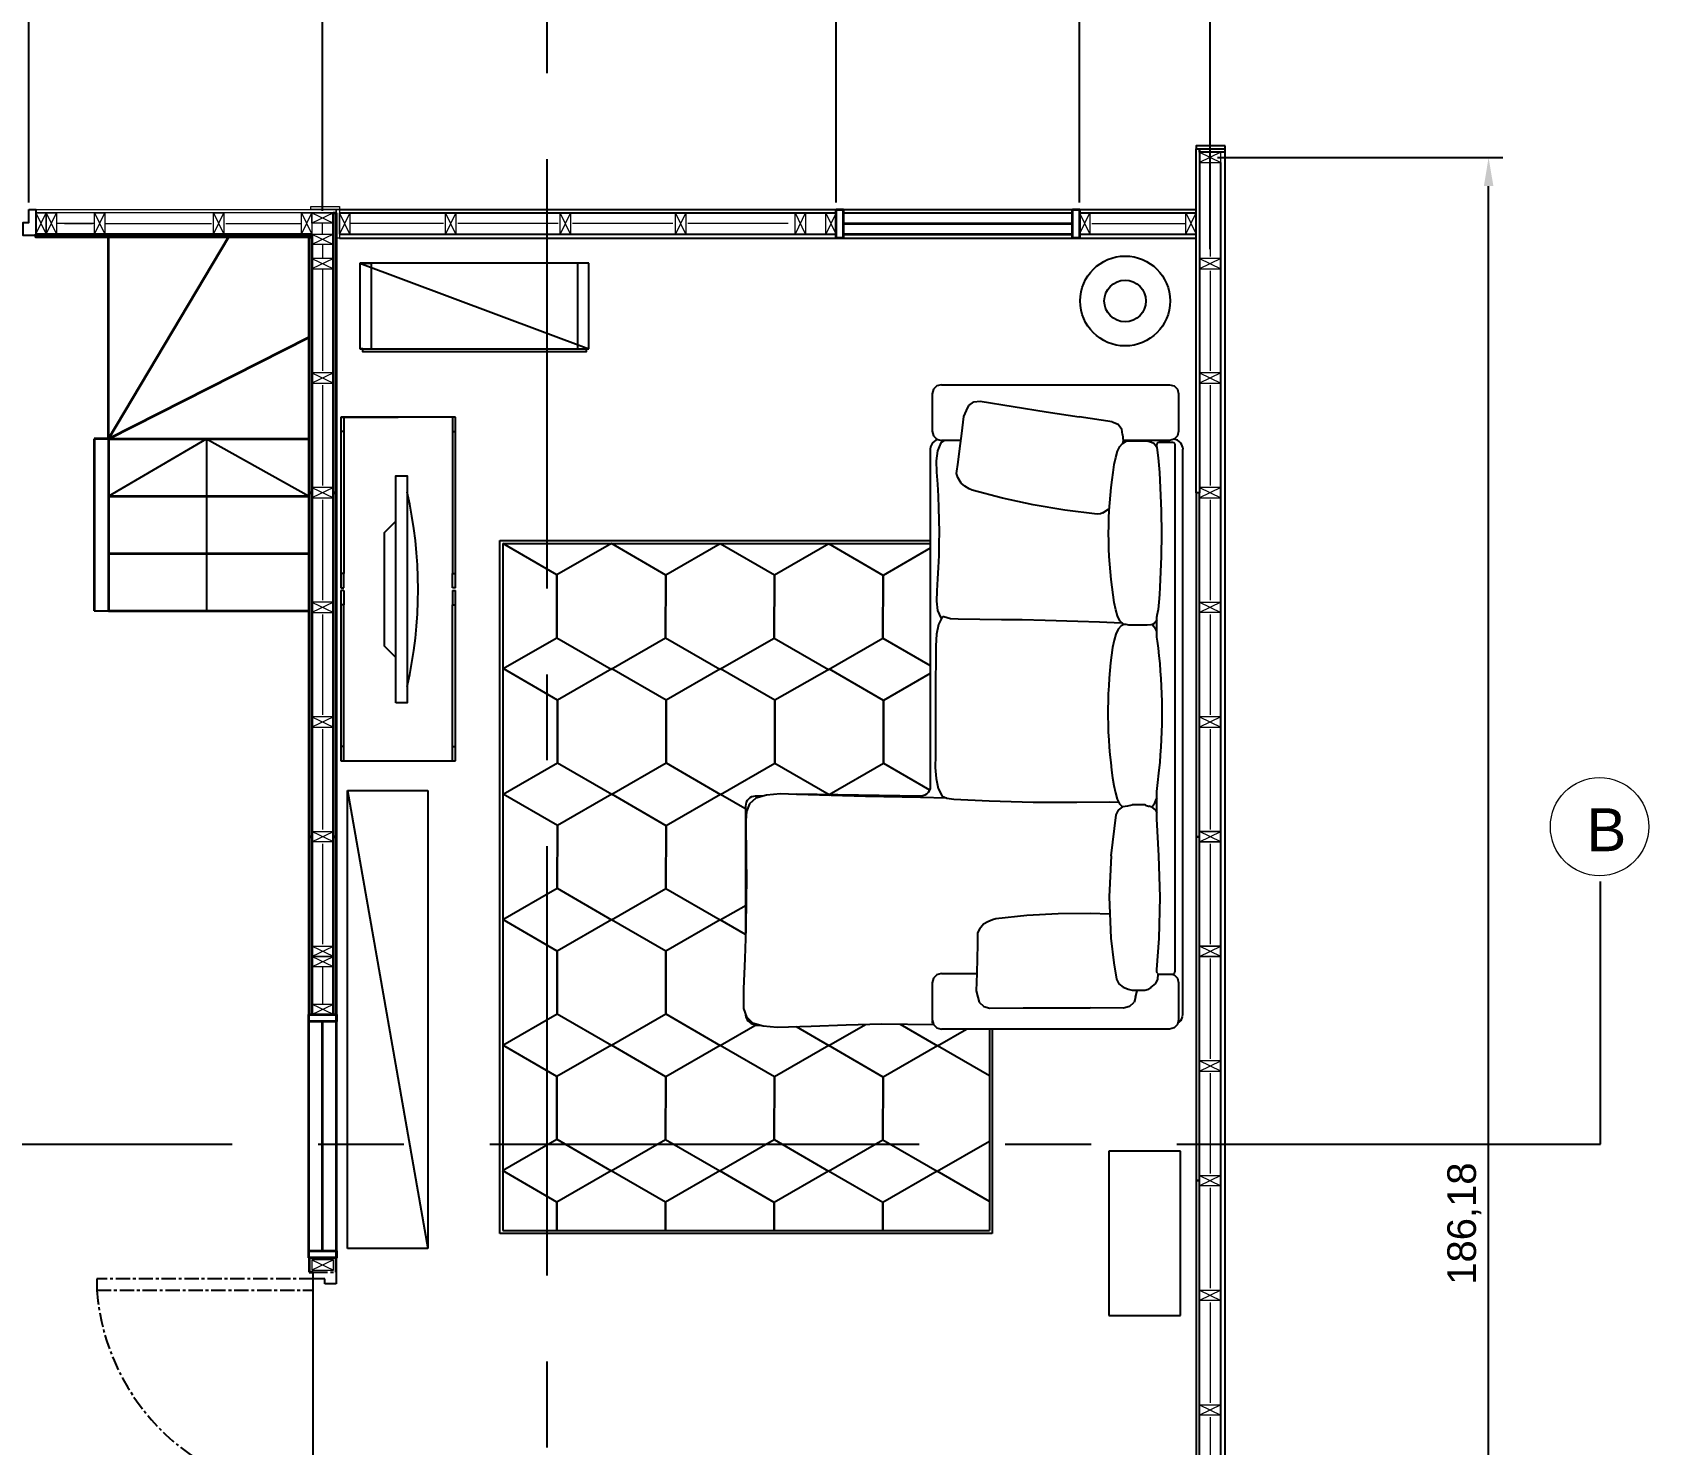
# Paper-space layout 'A000' of a CAD drawing. Header units: millimetres. Extents: x 0 to 841, y 0 to 594.
# Drawn here: x 240.9 to 382, y 271 to 394.3 of the extents above; entities that cross this region are included whole.
import ezdxf

# ---------------------------------------------------------------- set-up
doc = ezdxf.new("R2010")
doc.units = ezdxf.units.MM
doc.header["$MEASUREMENT"] = 0
doc.linetypes.add('CENTER', pattern=[2, 1.25, -0.25, 0.25, -0.25])
doc.layers.get('DEFPOINTS').update_dxf_attribs({"color": 210})
for name, color, linetype, lineweight in [('A-ANNO-SYMB', 3, 'Continuous', 18), ('A-DETL-MBND', 3, 'Continuous', 18), ('A-DETL-MCUT', 4, 'Continuous', 25), ('A-DOOR-FULL', 4, 'Continuous', 25), ('A-ELEV-MBE1', 7, 'Continuous', 35), ('A-ELEV-MBE2', 4, 'Continuous', 25), ('A-FURN', 8, 'Continuous', 18), ('A-SECT-MCUT', 7, 'Continuous', 35), ('A-WALL-PATT', 8, 'Continuous', 18), ('A-WALL-STUD', 3, 'Continuous', 18)]:
    doc.layers.add(name, color=color, linetype=linetype, lineweight=lineweight)
doc.layers.add('Arredo', color=7, linetype='Continuous')
doc.layers.add('simona arzu 1', color=1, linetype='Continuous')
doc.styles.get("Standard").update_dxf_attribs({"font": 'arial.ttf'})
doc.dimstyles.new('ISO-25', dxfattribs={"dimtxt": 2.5, "dimasz": 2.5, "dimexe": 1.25, "dimexo": 0.625, "dimtad": 1, "dimtxsty": 'Standard', "dimcen": 2.5, "dimadec": 0, "dimazin": 0, "dimtfac": 1, "dimtmove": 0, "dimatfit": 3, "dimfxl": 1, "dimarcsym": 0})

# ---------------------------------------------------------------- blocks, each defined once
blk = doc.blocks.new('*D60')
at = {"color": 0, "lineweight": -2, "transparency": 16777216}
for p, q in [((344.36, 383.38), (369.29, 383.38)), ((368.04, 199.7), (368.04, 380.88)), ((344.36, 197.2), (369.29, 197.2))]:
    blk.add_line(p, q, dxfattribs=at)
at = {"color": 0, "transparency": 16777216}
for points in [[(367.63, 380.88), (368.46, 380.88), (368.04, 383.38)], [(367.63, 199.7), (368.46, 199.7), (368.04, 197.2)]]:
    blk.add_solid(points, dxfattribs=at)
at = {"layer": 'DEFPOINTS', "color": 0, "transparency": 16777216}
for p in [(343.73, 383.38), (368.04, 383.38), (343.73, 197.2)]:
    blk.add_point(p, dxfattribs=at)
at = {"color": 0, "transparency": 16777216, "insert": (365.92, 290.29), "char_height": 2.5, "attachment_point": 5, "rotation": 90}
blk.add_mtext('186,18', dxfattribs=at)
blk = doc.blocks.new('*D62')
at = {"color": 0, "lineweight": -2, "transparency": 16777216}
for p, q in [((188.73, 379.24), (188.73, 410.36)), ((266.23, 378.73), (266.23, 410.36)), ((191.23, 409.11), (263.73, 409.11))]:
    blk.add_line(p, q, dxfattribs=at)
at = {"color": 0, "transparency": 16777216}
for points in [[(191.23, 409.53), (191.23, 408.69), (188.73, 409.11)], [(263.73, 409.53), (263.73, 408.69), (266.23, 409.11)]]:
    blk.add_solid(points, dxfattribs=at)
at = {"layer": 'DEFPOINTS', "color": 0, "transparency": 16777216}
for p in [(266.23, 409.11), (188.73, 378.62), (266.23, 378.1)]:
    blk.add_point(p, dxfattribs=at)
at = {"color": 0, "transparency": 16777216, "insert": (227.48, 411.23), "char_height": 2.5, "attachment_point": 5}
blk.add_mtext('77,5', dxfattribs=at)
blk = doc.blocks.new('*D63')
at = {"color": 0, "lineweight": -2, "transparency": 16777216}
for p, q in [((266.23, 379.45), (266.23, 410.36)), ((343.73, 375.37), (343.73, 410.36)), ((268.73, 409.11), (341.23, 409.11))]:
    blk.add_line(p, q, dxfattribs=at)
at = {"color": 0, "transparency": 16777216}
for points in [[(268.73, 409.53), (268.73, 408.69), (266.23, 409.11)], [(341.23, 409.53), (341.23, 408.69), (343.73, 409.11)]]:
    blk.add_solid(points, dxfattribs=at)
at = {"layer": 'DEFPOINTS', "color": 0, "transparency": 16777216}
for p in [(343.73, 409.11), (266.23, 378.83), (343.73, 374.75)]:
    blk.add_point(p, dxfattribs=at)
at = {"color": 0, "transparency": 16777216, "insert": (304.98, 411.23), "char_height": 2.5, "attachment_point": 5}
blk.add_mtext('77,5', dxfattribs=at)
blk = doc.blocks.new('*D68')
at = {"color": 0, "lineweight": -2, "transparency": 16777216}
for p, q in [((240.57, 379.45), (240.57, 406.2)), ((266.23, 379.45), (266.23, 406.2)), ((243.07, 404.95), (263.73, 404.95))]:
    blk.add_line(p, q, dxfattribs=at)
at = {"color": 0, "transparency": 16777216}
for points in [[(243.07, 405.36), (243.07, 404.53), (240.57, 404.95)], [(263.73, 405.36), (263.73, 404.53), (266.23, 404.95)]]:
    blk.add_solid(points, dxfattribs=at)
at = {"layer": 'DEFPOINTS', "color": 0, "transparency": 16777216}
for p in [(266.23, 404.95), (240.57, 378.83), (266.23, 378.83)]:
    blk.add_point(p, dxfattribs=at)
at = {"color": 0, "transparency": 16777216, "insert": (253.4, 407.07), "char_height": 2.5, "attachment_point": 5}
blk.add_mtext('25,66', dxfattribs=at)
blk = doc.blocks.new('*D54')
at = {"color": 0, "lineweight": -2, "transparency": 16777216}
for p, q in [((266.23, 379.45), (266.23, 406.2)), ((311.06, 379.45), (311.06, 406.2)), ((268.73, 404.95), (308.56, 404.95))]:
    blk.add_line(p, q, dxfattribs=at)
at = {"color": 0, "transparency": 16777216}
for points in [[(268.73, 405.36), (268.73, 404.53), (266.23, 404.95)], [(308.56, 405.36), (308.56, 404.53), (311.06, 404.95)]]:
    blk.add_solid(points, dxfattribs=at)
at = {"layer": 'DEFPOINTS', "color": 0, "transparency": 16777216}
for p in [(311.06, 404.95), (266.23, 378.83), (311.06, 378.83)]:
    blk.add_point(p, dxfattribs=at)
at = {"color": 0, "transparency": 16777216, "insert": (288.65, 407.07), "char_height": 2.5, "attachment_point": 5}
blk.add_mtext('44,83', dxfattribs=at)
blk = doc.blocks.new('*D69')
at = {"color": 0, "lineweight": -2, "transparency": 16777216}
for p, q in [((311.06, 379.45), (311.06, 406.2)), ((332.33, 379.45), (332.33, 406.2)), ((313.56, 404.95), (329.83, 404.95))]:
    blk.add_line(p, q, dxfattribs=at)
at = {"color": 0, "transparency": 16777216}
for points in [[(313.56, 405.36), (313.56, 404.53), (311.06, 404.95)], [(329.83, 405.36), (329.83, 404.53), (332.33, 404.95)]]:
    blk.add_solid(points, dxfattribs=at)
at = {"layer": 'DEFPOINTS', "color": 0, "transparency": 16777216}
for p in [(332.33, 404.95), (311.06, 378.83), (332.33, 378.83)]:
    blk.add_point(p, dxfattribs=at)
at = {"color": 0, "transparency": 16777216, "insert": (321.7, 407.07), "char_height": 2.5, "attachment_point": 5}
blk.add_mtext('21,27', dxfattribs=at)
blk = doc.blocks.new('*D70')
at = {"color": 0, "lineweight": -2, "transparency": 16777216}
for p, q in [((332.33, 379.45), (332.33, 406.2)), ((343.73, 375.37), (343.73, 406.2)), ((334.83, 404.95), (341.23, 404.95))]:
    blk.add_line(p, q, dxfattribs=at)
at = {"color": 0, "transparency": 16777216}
for points in [[(334.83, 405.36), (334.83, 404.53), (332.33, 404.95)], [(341.23, 405.36), (341.23, 404.53), (343.73, 404.95)]]:
    blk.add_solid(points, dxfattribs=at)
at = {"layer": 'DEFPOINTS', "color": 0, "transparency": 16777216}
for p in [(343.73, 404.95), (332.33, 378.83), (343.73, 374.75)]:
    blk.add_point(p, dxfattribs=at)
at = {"color": 0, "transparency": 16777216, "insert": (338.03, 407.07), "char_height": 2.5, "attachment_point": 5}
blk.add_mtext('11,4', dxfattribs=at)

psp = doc.layouts.new('A000')

# ---------------------------------------------------------------- linework, layer by layer
at = {"color": 3, "linetype": 'CENTER', "ltscale": 30}
for p, q in [((285.827, 165.749), (285.827, 424.079)), ((377.817, 297.228), (377.817, 320.169)), ((160.827, 297.228), (377.817, 297.228))]:
    psp.add_line(p, q, dxfattribs=at)
for p, q in [((345.045, 196.177), (345.045, 384.41)), ((267.695, 378.828), (342.492, 378.828)), ((267.695, 376.676), (311.062, 376.676)), ((267.695, 376.326), (342.492, 376.326)), ((311.687, 376.676), (331.706, 376.676)), ((332.332, 376.676), (342.492, 376.676)), ((289.479, 374.167), (269.479, 374.167)), ((269.479, 374.167), (269.479, 366.667)), ((289.479, 366.667), (289.479, 374.167)), ((269.479, 366.667), (289.479, 366.667)), ((277.818, 360.693), (267.818, 360.693)), ((267.818, 360.693), (267.818, 345.818)), ((267.818, 360.693), (267.818, 345.818)), ((267.818, 360.693), (272.818, 360.693)), ((267.818, 360.693), (268.068, 360.693)), ((268.068, 360.693), (268.068, 359.443)), ((277.568, 360.693), (277.568, 359.443)), ((277.818, 345.818), (277.818, 360.693)), ((247.525, 353.804), (256.087, 358.809)), ((256.087, 358.813), (256.087, 343.825)), ((256.087, 358.809), (265.042, 353.804)), ((268.068, 359.443), (267.818, 359.443)), ((268.068, 359.443), (268.068, 347.068)), ((277.568, 359.443), (277.818, 359.443)), ((277.568, 359.443), (277.568, 347.068)), ((281.702, 289.43), (281.702, 349.93)), ((281.702, 349.93), (281.952, 349.93)), ((281.952, 349.93), (319.294, 349.93)), ((281.952, 349.68), (319.294, 349.68)), ((281.952, 349.68), (281.952, 289.68)), ((268.068, 347.068), (267.818, 347.068)), ((267.818, 345.818), (268.068, 345.818)), ((268.068, 345.818), (268.068, 347.068)), ((277.568, 345.818), (277.568, 347.068)), ((277.568, 347.068), (277.818, 347.068)), ((277.818, 345.818), (277.568, 345.818)), ((267.818, 345.568), (267.818, 330.693)), ((268.068, 345.568), (267.818, 345.568)), ((268.068, 345.568), (268.068, 344.318)), ((277.568, 345.568), (277.568, 344.318)), ((277.568, 345.568), (277.818, 345.568)), ((277.818, 330.693), (277.818, 345.568)), ((246.274, 343.795), (247.525, 343.795)), ((268.068, 344.318), (267.818, 344.318)), ((268.068, 331.943), (268.068, 344.318)), ((277.568, 331.943), (277.568, 344.318)), ((277.568, 344.318), (277.818, 344.318)), ((268.068, 331.943), (267.818, 331.943)), ((268.068, 330.693), (268.068, 331.943)), ((277.568, 330.693), (277.568, 331.943)), ((277.568, 331.943), (277.818, 331.943)), ((267.818, 330.693), (277.818, 330.693)), ((268.409, 328.103), (275.409, 288.103)), ((324.452, 307.272), (324.452, 289.68)), ((324.702, 307.272), (324.702, 289.43)), ((334.887, 296.617), (334.887, 282.266)), ((341.137, 296.617), (334.887, 296.617)), ((341.137, 282.266), (341.137, 296.617)), ((324.702, 289.43), (281.702, 289.43)), ((281.952, 289.68), (324.452, 289.68)), ((265.417, 266.575), (265.417, 284.482)), ((334.887, 282.266), (341.137, 282.266))]:
    psp.add_line(p, q)
at = {"color": 0}
for p, q in [((315.882, 378.553), (331.706, 378.553)), ((332.332, 378.553), (337.153, 378.553)), ((269.479, 374.167), (289.479, 366.667)), ((268.409, 288.103), (268.409, 328.103)), ((268.409, 328.103), (275.409, 328.103)), ((275.409, 328.103), (275.409, 288.103)), ((275.409, 288.103), (268.409, 288.103))]:
    psp.add_line(p, q, dxfattribs=at)
for points in [[(269.479, 374.167), (270.479, 374.167), (270.479, 366.667)], [(289.479, 374.167), (288.479, 374.167), (288.479, 366.667), (289.479, 366.667)], [(289.479, 366.667), (289.229, 366.667), (289.229, 366.417), (269.729, 366.417), (269.729, 366.667), (269.479, 366.667)], [(281.935, 338.72), (286.685, 341.452), (286.693, 346.932), (281.952, 349.68)], [(319.294, 349.262), (315.168, 346.888), (315.16, 341.408), (319.294, 339.013)], [(281.952, 327.818), (281.986, 327.799), (286.736, 330.531), (286.744, 336.011), (282.003, 338.759), (281.952, 338.729)], [(319.294, 338.311), (315.219, 335.967), (315.21, 330.487), (319.231, 328.158)], [(281.952, 316.849), (281.969, 316.839), (286.719, 319.571), (286.727, 325.051), (281.986, 327.799), (281.952, 327.779)], [(303.299, 326.42), (300.969, 327.769), (296.219, 325.037), (296.21, 319.557), (300.952, 316.81), (303.21, 318.108)], [(310.59, 327.679), (310.46, 327.755), (310.342, 327.687)], [(281.952, 305.879), (286.702, 308.612), (286.71, 314.092), (281.969, 316.839), (281.952, 316.829)], [(303.158, 315.531), (300.952, 316.81), (296.202, 314.077), (296.193, 308.597), (300.935, 305.85), (304.163, 307.707)], [(307.571, 307.489), (310.427, 305.835), (313.645, 307.687)], [(316.661, 307.707), (319.918, 305.82), (322.441, 307.272)], [(281.935, 294.919), (286.685, 297.652), (286.693, 303.132), (281.952, 305.879)], [(324.452, 303.193), (319.918, 305.82), (315.168, 303.088), (315.16, 297.608), (319.901, 294.86), (324.452, 297.478)], [(286.673, 289.68), (286.677, 292.172), (281.935, 294.919)], [(296.164, 289.68), (296.168, 292.157), (291.427, 294.904), (286.677, 292.172), (286.673, 289.68)], [(305.656, 289.68), (305.66, 292.142), (300.918, 294.89), (296.168, 292.157), (296.164, 289.68)], [(315.147, 289.68), (315.151, 292.128), (310.41, 294.875), (305.66, 292.142), (305.656, 289.68)], [(324.452, 292.224), (319.901, 294.86), (315.151, 292.128), (315.147, 289.68)]]:
    psp.add_lwpolyline(points)
for points in [[(291.443, 349.665), (286.693, 346.932), (286.685, 341.452), (291.427, 338.705), (296.177, 341.438), (296.185, 346.918)], [(300.935, 349.65), (296.185, 346.918), (296.177, 341.438), (300.918, 338.69), (305.668, 341.423), (305.677, 346.903)], [(310.427, 349.636), (305.677, 346.903), (305.668, 341.423), (310.41, 338.676), (315.16, 341.408), (315.168, 346.888)], [(291.494, 338.744), (286.744, 336.011), (286.736, 330.531), (291.477, 327.784), (296.227, 330.517), (296.236, 335.997)], [(300.986, 338.729), (296.236, 335.997), (296.227, 330.517), (300.969, 327.769), (305.719, 330.502), (305.727, 335.982)], [(310.477, 338.715), (305.727, 335.982), (305.719, 330.502), (310.46, 327.755), (315.21, 330.487), (315.219, 335.967)], [(291.477, 327.784), (286.727, 325.051), (286.719, 319.571), (291.46, 316.824), (296.21, 319.557), (296.219, 325.037)], [(291.46, 316.824), (286.71, 314.092), (286.702, 308.612), (291.443, 305.864), (296.193, 308.597), (296.202, 314.077)], [(291.443, 305.864), (286.693, 303.132), (286.685, 297.652), (291.427, 294.904), (296.177, 297.637), (296.185, 303.117)], [(300.935, 305.85), (296.185, 303.117), (296.177, 297.637), (300.918, 294.89), (305.668, 297.622), (305.677, 303.102)], [(310.427, 305.835), (305.677, 303.102), (305.668, 297.622), (310.41, 294.875), (315.16, 297.608), (315.168, 303.088)]]:
    psp.add_lwpolyline(points, close=True)
for radius in [3.924, 1.818]:
    psp.add_circle((336.304, 370.852), radius)
at = {"layer": 'A-ANNO-SYMB'}
psp.add_circle((377.728, 324.947), 4.291, dxfattribs=at)
at = {"layer": 'A-DETL-MBND', "color": 0}
for points in [[(267.419, 378.828), (267.419, 378.553), (241.194, 378.553), (241.194, 378.828)], [(267.695, 379.104), (267.695, 378.828), (265.192, 378.828), (265.192, 379.104)], [(267.695, 376.326), (267.419, 376.326), (267.419, 378.828), (267.695, 378.828)]]:
    psp.add_lwpolyline(points, close=True, dxfattribs=at)
at = {"layer": 'A-DETL-MCUT', "color": 0}
for points in [[(345.045, 384.41), (342.492, 384.41), (342.492, 384.135), (345.045, 384.135)], [(345.045, 383.833), (342.792, 383.834), (342.792, 384.134), (345.045, 384.134)]]:
    psp.add_lwpolyline(points, dxfattribs=at)
for points in [[(342.492, 354.104), (342.492, 384.134), (342.792, 384.134), (342.792, 354.104)], [(342.792, 324.075), (342.792, 354.104), (342.492, 354.104), (342.492, 324.075)], [(342.792, 294.046), (342.792, 324.075), (342.492, 324.075), (342.492, 294.046)], [(342.792, 264.017), (342.792, 294.046), (342.492, 294.046), (342.492, 264.017)]]:
    psp.add_lwpolyline(points, close=True, dxfattribs=at)
at = {"layer": 'A-DOOR-FULL', "color": 0}
psp.add_lwpolyline([(240.569, 378.828), (241.194, 378.828), (241.194, 376.576), (240.068, 376.576), (240.068, 377.702), (240.569, 377.702), (240.569, 378.828)], dxfattribs=at)
at = {"layer": 'A-DOOR-FULL', "color": 0, "linetype": 'CENTER'}
for points in [[(246.51, 284.482), (265.417, 284.482), (265.417, 285.483), (246.51, 285.483), (246.51, 284.482)], [(265.417, 285.483), (265.417, 286.039), (267.419, 286.039), (267.419, 285.038), (266.418, 285.038), (266.418, 285.483), (265.417, 285.483)]]:
    psp.add_lwpolyline(points, dxfattribs=at)
psp.add_arc((265.854, 285.972), 19.401, 184.40465, 268.71036, dxfattribs=at)
at = {"layer": 'A-ELEV-MBE1', "color": 0, "linetype": 'Continuous'}
for p, q in [((311.687, 377.62), (331.706, 377.62)), ((266.218, 287.915), (266.218, 307.922))]:
    psp.add_line(p, q, dxfattribs=at)
at = {"layer": 'A-ELEV-MBE1', "color": 0}
for p, q in [((311.687, 376.676), (331.706, 376.676)), ((246.274, 358.809), (246.274, 343.795)), ((247.525, 358.809), (247.525, 343.795)), ((265.029, 287.29), (265.029, 308.56)), ((267.432, 287.29), (267.432, 308.56))]:
    psp.add_line(p, q, dxfattribs=at)
for points in [[(311.061, 378.828), (311.687, 378.828), (311.687, 376.326), (311.062, 376.326)], [(331.706, 378.828), (332.332, 378.828), (332.332, 376.326), (331.706, 376.326)], [(265.029, 307.935), (265.029, 308.56), (267.432, 308.56), (267.432, 307.935)], [(265.029, 287.29), (265.029, 287.915), (267.432, 287.915), (267.432, 287.29)]]:
    psp.add_lwpolyline(points, close=True, dxfattribs=at)
for points in [[(247.525, 358.809), (247.525, 376.426)], [(247.525, 358.809), (258.019, 376.426)], [(247.525, 358.809), (265.042, 367.696)], [(247.525, 358.809), (246.274, 358.809)], [(247.525, 358.809), (265.042, 358.809)], [(247.525, 353.804), (265.042, 353.804)], [(247.525, 348.799), (265.042, 348.799)], [(247.525, 343.795), (265.042, 343.795)]]:
    psp.add_lwpolyline(points, dxfattribs=at)
at = {"layer": 'A-ELEV-MBE2', "color": 0}
for p, q in [((344.669, 197.653), (344.669, 382.933)), ((267.695, 378.553), (311.061, 378.553)), ((311.687, 378.553), (331.706, 378.553)), ((332.332, 378.553), (342.492, 378.553))]:
    psp.add_line(p, q, dxfattribs=at)
at = {"layer": 'A-FURN', "color": 0}
psp.add_line((265.042, 336.087), (265.042, 286.038), dxfattribs=at)
at = {"layer": 'A-SECT-MCUT', "color": 0}
for p, q in [((265.043, 287.29), (265.043, 286.039)), ((267.419, 286.039), (267.419, 287.29)), ((265.043, 286.039), (265.417, 286.039))]:
    psp.add_line(p, q, dxfattribs=at)
for points in [[(267.419, 378.553), (267.419, 354.104), (267.169, 354.104), (267.169, 378.553)], [(241.194, 376.676), (265.292, 376.676), (265.292, 376.426), (241.194, 376.426)], [(265.292, 376.426), (265.292, 354.104), (265.042, 354.104), (265.042, 376.426)], [(265.292, 354.104), (265.292, 324.075), (265.042, 324.075), (265.042, 354.104)], [(267.419, 354.104), (267.419, 324.075), (267.169, 324.075), (267.169, 354.104)]]:
    psp.add_lwpolyline(points, close=True, dxfattribs=at)
for points in [[(265.042, 308.56), (265.042, 324.075), (265.292, 324.075), (265.292, 308.56)], [(267.169, 308.56), (267.169, 324.075), (267.419, 324.075), (267.419, 308.56)]]:
    psp.add_lwpolyline(points, dxfattribs=at)
at = {"layer": 'A-WALL-PATT', "color": 0, "ltscale": 0.1}
for p, q in [((343.731, 382.933), (343.731, 374.749)), ((246.324, 377.615), (242.996, 377.615)), ((247.225, 377.615), (256.533, 377.615)), ((257.785, 377.615), (264.391, 377.615)), ((266.231, 376.676), (266.231, 377.652)), ((276.778, 377.615), (268.595, 377.615)), ((286.788, 377.615), (278.03, 377.615)), ((296.823, 377.615), (288.039, 377.615)), ((306.867, 377.615), (298.109, 377.615)), ((333.408, 377.615), (341.591, 377.614)), ((266.231, 375.775), (266.23, 374.574)), ((266.23, 373.673), (266.231, 364.74)), ((343.731, 373.498), (343.731, 364.74)), ((266.231, 363.489), (266.23, 354.73)), ((343.731, 363.488), (343.731, 354.73)), ((266.23, 353.479), (266.23, 344.72)), ((343.731, 353.479), (343.731, 344.72)), ((266.231, 343.469), (266.231, 334.711)), ((343.731, 343.469), (343.731, 334.711)), ((266.231, 333.459), (266.231, 324.701)), ((343.731, 333.46), (343.731, 324.701)), ((266.23, 323.45), (266.23, 314.691)), ((343.731, 323.45), (343.731, 314.692)), ((343.731, 313.44), (343.731, 304.679)), ((266.231, 312.714), (266.231, 309.461)), ((343.731, 303.428), (343.731, 294.672)), ((343.731, 293.421), (343.731, 284.662)), ((343.731, 283.411), (343.731, 274.653)), ((343.731, 273.401), (343.731, 264.643))]:
    psp.add_line(p, q, dxfattribs=at)
at = {"layer": 'A-WALL-PATT', "color": 0}
psp.add_line((243.697, 377.615), (246.149, 377.614), dxfattribs=at)
at = {"layer": 'A-WALL-STUD', "color": 0}
for p, q in [((344.669, 383.833), (342.792, 382.933)), ((342.792, 383.833), (344.669, 382.933)), ((241.194, 376.676), (242.095, 378.553)), ((241.194, 378.553), (242.095, 376.676)), ((242.095, 376.676), (242.996, 378.553)), ((242.095, 378.553), (242.996, 376.676)), ((246.324, 376.676), (247.225, 378.553)), ((246.324, 378.553), (247.225, 376.676)), ((256.709, 376.676), (257.609, 378.553)), ((256.709, 378.553), (257.609, 376.676)), ((264.391, 376.676), (265.292, 378.553)), ((264.391, 378.553), (265.292, 376.676)), ((265.292, 378.553), (267.169, 377.652)), ((267.169, 378.553), (265.292, 377.652)), ((268.595, 378.553), (267.695, 376.676)), ((268.595, 376.676), (267.695, 378.553)), ((277.854, 378.553), (276.954, 376.676)), ((277.854, 376.676), (276.954, 378.553)), ((287.864, 378.553), (286.963, 376.676)), ((287.864, 376.676), (286.963, 378.553)), ((297.933, 378.553), (297.032, 376.676)), ((297.933, 376.676), (297.032, 378.553)), ((308.393, 378.573), (307.493, 376.696)), ((308.393, 376.696), (307.493, 378.573)), ((311.062, 378.553), (310.161, 376.676)), ((311.062, 376.676), (310.161, 378.553)), ((332.332, 376.676), (333.233, 378.553)), ((332.332, 378.553), (333.233, 376.676)), ((341.591, 376.676), (342.492, 378.553)), ((341.591, 378.553), (342.492, 376.676)), ((265.292, 376.676), (267.169, 375.775)), ((267.169, 376.676), (265.292, 375.775)), ((267.169, 374.574), (265.292, 373.673)), ((265.292, 374.574), (267.169, 373.673)), ((344.669, 374.574), (342.792, 373.673)), ((342.792, 374.574), (344.669, 373.673)), ((267.169, 364.565), (265.292, 363.664)), ((265.292, 364.565), (267.169, 363.664)), ((344.669, 364.565), (342.792, 363.664)), ((342.792, 364.565), (344.669, 363.664)), ((344.669, 364.564), (342.792, 363.664)), ((342.792, 364.564), (344.669, 363.664)), ((267.169, 354.555), (265.292, 353.654)), ((265.292, 354.555), (267.169, 353.654)), ((344.669, 354.555), (342.792, 353.654)), ((342.792, 354.555), (344.669, 353.654)), ((267.169, 344.545), (265.292, 343.644)), ((265.292, 344.545), (267.169, 343.644)), ((342.792, 344.545), (344.669, 343.644)), ((344.669, 344.545), (342.792, 343.644)), ((267.169, 334.536), (265.292, 333.635)), ((265.292, 334.536), (267.169, 333.635)), ((344.669, 334.536), (342.792, 333.635)), ((342.792, 334.536), (344.669, 333.635)), ((267.169, 323.625), (265.292, 324.526)), ((265.292, 323.625), (267.169, 324.526)), ((344.669, 323.625), (342.792, 324.526)), ((342.792, 323.625), (344.669, 324.526)), ((342.792, 323.625), (344.669, 324.526)), ((344.669, 323.625), (342.792, 324.526)), ((267.169, 313.615), (265.292, 314.516)), ((265.292, 313.615), (267.169, 314.516)), ((267.169, 312.714), (265.292, 313.615)), ((265.292, 312.714), (267.169, 313.615)), ((344.669, 313.616), (342.792, 314.516)), ((342.792, 313.616), (344.669, 314.516)), ((342.792, 313.615), (344.669, 314.516)), ((344.669, 313.615), (342.792, 314.516)), ((267.169, 308.56), (265.293, 309.461)), ((265.293, 308.56), (267.169, 309.461)), ((342.792, 303.603), (344.669, 304.504)), ((344.669, 303.603), (342.792, 304.504)), ((342.792, 294.497), (344.669, 293.596)), ((344.669, 294.497), (342.792, 293.596)), ((267.169, 287.115), (265.292, 286.214)), ((265.292, 287.115), (267.169, 286.214)), ((342.792, 284.487), (344.669, 283.586)), ((344.669, 284.487), (342.792, 283.586)), ((342.792, 274.477), (344.669, 273.577)), ((344.669, 274.477), (342.792, 273.577))]:
    psp.add_line(p, q, dxfattribs=at)
for points in [[(344.669, 383.833), (342.792, 383.833), (342.792, 382.933), (344.669, 382.933)], [(241.194, 376.676), (241.194, 378.553), (242.095, 378.553), (242.095, 376.676)], [(242.095, 376.676), (242.095, 378.553), (242.996, 378.553), (242.996, 376.676)], [(246.324, 376.676), (246.324, 378.553), (247.225, 378.553), (247.225, 376.676)], [(256.709, 376.676), (256.709, 378.553), (257.609, 378.553), (257.609, 376.676)], [(264.391, 376.676), (264.391, 378.553), (265.292, 378.553), (265.292, 376.676)], [(265.292, 378.553), (267.169, 378.553), (267.169, 377.652), (265.292, 377.652)], [(268.595, 378.553), (268.595, 376.676), (267.695, 376.676), (267.695, 378.553)], [(277.854, 378.553), (277.854, 376.676), (276.954, 376.676), (276.954, 378.553)], [(287.864, 378.553), (287.864, 376.676), (286.963, 376.676), (286.963, 378.553)], [(297.933, 378.553), (297.933, 376.676), (297.032, 376.676), (297.032, 378.553)], [(308.393, 378.573), (308.393, 376.696), (307.493, 376.696), (307.493, 378.573)], [(311.062, 378.553), (311.062, 376.676), (310.161, 376.676), (310.161, 378.553)], [(332.332, 376.676), (332.332, 378.553), (333.233, 378.553), (333.233, 376.676)], [(341.591, 376.676), (341.591, 378.553), (342.492, 378.553), (342.492, 376.676)], [(265.292, 376.676), (267.169, 376.676), (267.169, 375.775), (265.292, 375.775)], [(267.169, 374.574), (265.292, 374.574), (265.292, 373.673), (267.169, 373.673)], [(344.669, 374.574), (342.792, 374.574), (342.792, 373.673), (344.669, 373.673)], [(267.169, 364.565), (265.292, 364.565), (265.292, 363.664), (267.169, 363.664)], [(344.669, 364.565), (342.792, 364.565), (342.792, 363.664), (344.669, 363.664)], [(344.669, 364.564), (342.792, 364.564), (342.792, 363.664), (344.669, 363.664)], [(267.169, 354.555), (265.292, 354.555), (265.292, 353.654), (267.169, 353.654)], [(344.669, 354.555), (342.792, 354.555), (342.792, 353.654), (344.669, 353.654)], [(267.169, 344.545), (265.292, 344.545), (265.292, 343.644), (267.169, 343.644)], [(342.792, 344.545), (344.669, 344.545), (344.669, 343.644), (342.792, 343.644)], [(267.169, 334.536), (265.292, 334.536), (265.292, 333.635), (267.169, 333.635)], [(344.669, 334.536), (342.792, 334.536), (342.792, 333.635), (344.669, 333.635)], [(267.169, 323.625), (265.292, 323.625), (265.292, 324.526), (267.169, 324.526)], [(344.669, 323.625), (342.792, 323.625), (342.792, 324.526), (344.669, 324.526)], [(342.792, 323.625), (344.669, 323.625), (344.669, 324.526), (342.792, 324.526)], [(267.169, 313.615), (265.292, 313.615), (265.292, 314.516), (267.169, 314.516)], [(267.169, 312.714), (265.292, 312.714), (265.292, 313.615), (267.169, 313.615)], [(344.669, 313.616), (342.792, 313.616), (342.792, 314.516), (344.669, 314.516)], [(342.792, 313.615), (344.669, 313.615), (344.669, 314.516), (342.792, 314.516)], [(267.169, 308.56), (265.293, 308.56), (265.293, 309.461), (267.169, 309.461)], [(342.792, 303.603), (344.669, 303.603), (344.669, 304.504), (342.792, 304.504)], [(342.792, 294.497), (344.669, 294.497), (344.669, 293.596), (342.792, 293.596)], [(267.169, 287.115), (265.292, 287.115), (265.292, 286.214), (267.169, 286.214)], [(342.792, 284.487), (344.669, 284.487), (344.669, 283.586), (342.792, 283.586)], [(342.792, 274.477), (344.669, 274.477), (344.669, 273.577), (342.792, 273.577)]]:
    psp.add_lwpolyline(points, close=True, dxfattribs=at)
at = {"layer": 'Arredo', "color": 0}
psp.add_lwpolyline([(272.627, 335.773), (272.627, 355.573), (273.617, 355.573), (273.617, 335.773)], close=True, dxfattribs=at)
psp.add_lwpolyline([(272.627, 339.733), (271.637, 340.723), (271.637, 350.623), (272.627, 351.613)], dxfattribs=at)
psp.add_arc((235.923, 345.673), 38.639, 347.30774, 12.69226, dxfattribs=at)
at = {"layer": 'simona arzu 1', "color": 0}
for p, q in [((319.566, 363.139), (319.458, 362.738)), ((319.458, 362.738), (319.458, 359.484)), ((319.859, 363.433), (319.566, 363.139)), ((320.261, 363.54), (319.859, 363.433)), ((320.261, 363.54), (340.173, 363.54)), ((340.173, 363.54), (340.574, 363.433)), ((340.574, 363.433), (340.867, 363.139)), ((340.867, 363.139), (340.975, 362.738)), ((340.975, 362.738), (340.975, 359.484)), ((322.454, 361.303), (322.652, 361.738)), ((322.652, 361.738), (323.093, 362.043)), ((323.093, 362.043), (323.642, 362.094)), ((323.642, 362.094), (326.525, 361.637)), ((326.525, 361.637), (329.409, 361.186)), ((322.048, 359.293), (322.227, 360.78)), ((322.227, 360.78), (322.454, 361.303)), ((329.409, 361.186), (332.293, 360.74)), ((335.179, 360.3), (332.293, 360.74)), ((335.179, 360.3), (335.686, 360.084)), ((335.686, 360.084), (336.014, 359.662)), ((319.458, 359.484), (319.566, 359.083)), ((319.566, 359.083), (319.859, 358.789)), ((319.566, 359.083), (319.566, 359.083)), ((319.859, 358.789), (320.261, 358.682)), ((319.859, 358.789), (319.859, 358.789)), ((321.972, 358.682), (320.261, 358.682)), ((320.261, 358.682), (320.261, 358.682)), ((321.882, 357.963), (322.048, 359.293)), ((336.066, 359.195), (336.014, 359.662)), ((336.066, 359.195), (336.122, 358.636)), ((336.122, 358.636), (336.078, 358.406)), ((340.173, 358.682), (336.118, 358.682)), ((339.089, 358.425), (339.165, 358.501)), ((339.165, 358.501), (339.269, 358.529)), ((339.269, 358.529), (340.449, 358.529)), ((340.574, 358.789), (340.173, 358.682)), ((340.173, 358.682), (340.173, 358.682)), ((340.449, 358.529), (340.553, 358.501)), ((340.553, 358.501), (340.629, 358.425)), ((340.867, 359.083), (340.574, 358.789)), ((340.975, 359.484), (340.867, 359.083)), ((321.727, 356.79), (321.882, 357.963)), ((336.064, 358.395), (336.065, 358.4)), ((336.066, 358.389), (336.064, 358.395)), ((339.089, 358.425), (339.061, 358.321)), ((339.061, 358.069), (339.061, 358.321)), ((340.629, 358.425), (340.657, 358.321)), ((340.657, 358.321), (340.657, 312.273)), ((341.256, 358.297), (341.158, 358.451)), ((341.32, 358.118), (341.256, 358.297)), ((341.32, 358.117), (341.343, 357.921)), ((341.343, 308.557), (341.343, 357.921)), ((321.584, 355.774), (321.727, 356.79)), ((321.695, 355.427), (321.584, 355.774)), ((321.979, 354.945), (321.695, 355.427)), ((322.316, 354.684), (321.979, 354.945)), ((322.688, 354.441), (322.316, 354.684)), ((322.959, 354.329), (322.688, 354.441)), ((325.585, 353.622), (322.959, 354.329)), ((328.275, 353.04), (325.585, 353.622)), ((331.03, 352.582), (328.275, 353.04)), ((333.85, 352.249), (331.03, 352.582)), ((334.148, 352.264), (333.85, 352.249)), ((334.36, 352.365), (334.148, 352.264)), ((334.36, 352.365), (334.863, 352.66)), ((334.863, 352.66), (334.931, 352.788)), ((339.061, 341.484), (339.061, 343.298)), ((339.061, 327.446), (339.041, 327.367)), ((339.061, 325.628), (339.061, 328.03)), ((335.52, 325.989), (335.723, 326.386)), ((335.723, 326.386), (336.114, 326.669)), ((336.051, 326.699), (336.114, 326.669)), ((338.072, 326.835), (338.346, 326.742)), ((338.346, 326.742), (338.371, 326.736)), ((338.63, 326.667), (338.965, 326.386)), ((338.876, 326.949), (338.871, 326.944)), ((338.876, 326.949), (339.041, 327.367)), ((338.965, 326.386), (339.061, 326.166)), ((335.071, 322.402), (335.52, 325.989)), ((335.071, 322.402), (334.918, 318.815)), ((334.918, 318.815), (335.063, 315.229)), ((323.945, 316.43), (323.59, 315.998)), ((324.317, 316.636), (323.945, 316.43)), ((324.723, 316.82), (324.317, 316.636)), ((325.008, 316.889), (324.723, 316.82)), ((327.711, 317.183), (325.008, 316.889)), ((330.458, 317.345), (327.711, 317.183)), ((333.251, 317.374), (330.458, 317.345)), ((334.979, 317.31), (333.251, 317.374)), ((323.426, 315.673), (323.412, 314.646)), ((323.59, 315.998), (323.426, 315.673)), ((335.063, 315.229), (335.33, 313.071)), ((323.384, 313.464), (323.345, 312.124)), ((323.412, 314.646), (323.384, 313.464)), ((319.859, 312.022), (319.566, 311.729)), ((320.261, 312.13), (319.859, 312.022)), ((320.261, 312.13), (323.345, 312.13)), ((323.345, 312.124), (323.292, 310.627)), ((339.061, 312.273), (339.061, 312.469)), ((339.089, 312.169), (339.061, 312.273)), ((339.089, 312.169), (339.165, 312.093)), ((339.151, 311.645), (339.2, 312.084)), ((339.165, 312.093), (339.269, 312.065)), ((339.269, 312.065), (340.449, 312.065)), ((340.414, 312.065), (340.574, 312.022)), ((340.449, 312.065), (340.553, 312.093)), ((340.553, 312.093), (340.629, 312.169)), ((340.574, 312.022), (340.867, 311.729)), ((340.629, 312.169), (340.657, 312.273)), ((319.566, 311.729), (319.458, 311.328)), ((319.458, 311.328), (319.458, 308.074)), ((323.292, 310.627), (323.437, 310.076)), ((336.14, 310.944), (336.229, 310.897)), ((336.229, 310.897), (336.579, 310.772)), ((336.579, 310.772), (336.909, 310.663)), ((336.909, 310.663), (338.035, 310.663)), ((337.211, 310.065), (337.352, 310.609)), ((337.352, 310.609), (337.35, 310.663)), ((338.035, 310.663), (338.354, 310.772)), ((338.561, 310.897), (338.354, 310.772)), ((338.561, 310.897), (338.977, 311.249)), ((338.977, 311.249), (339.151, 311.645)), ((340.867, 311.729), (340.975, 311.328)), ((340.975, 311.328), (340.975, 308.074)), ((323.425, 310.106), (323.434, 310.076)), ((323.437, 310.076), (323.565, 309.615)), ((323.565, 309.615), (323.954, 309.246)), ((323.954, 309.246), (324.489, 309.111)), ((324.489, 309.111), (327.408, 309.119)), ((327.408, 309.119), (330.326, 309.122)), ((330.326, 309.122), (333.245, 309.119)), ((336.164, 309.11), (333.245, 309.119)), ((336.699, 309.245), (336.164, 309.11)), ((336.699, 309.245), (337.087, 309.612)), ((337.211, 310.065), (337.087, 309.612)), ((319.458, 308.074), (319.566, 307.673)), ((319.494, 307.856), (319.488, 307.963)), ((319.503, 307.804), (319.494, 307.856)), ((319.517, 307.856), (319.494, 307.856)), ((319.53, 307.805), (319.503, 307.804)), ((319.512, 307.804), (319.503, 307.804)), ((319.512, 307.804), (319.517, 307.804)), ((319.519, 307.804), (319.517, 307.804)), ((340.975, 308.074), (340.867, 307.673)), ((341.158, 308.028), (341.255, 308.18)), ((341.256, 308.181), (341.32, 308.36)), ((341.32, 308.361), (341.343, 308.557)), ((319.566, 307.673), (319.859, 307.379)), ((319.566, 307.673), (319.566, 307.673)), ((319.859, 307.379), (320.261, 307.272)), ((319.859, 307.379), (319.859, 307.379)), ((340.173, 307.272), (320.261, 307.272)), ((320.261, 307.272), (320.261, 307.272)), ((340.574, 307.379), (340.173, 307.272)), ((340.173, 307.272), (340.173, 307.272)), ((340.867, 307.673), (340.574, 307.379))]:
    psp.add_line(p, q, dxfattribs=at)
for points in [[(319.981, 358.757), (319.774, 358.692), (319.615, 358.591), (319.482, 358.458), (319.382, 358.298), (319.316, 358.118), (319.294, 357.921), (319.294, 328.467), (319.271, 328.27), (319.206, 328.09), (319.105, 327.93), (318.972, 327.797), (318.813, 327.696), (318.632, 327.631), (318.436, 327.609), (307.609, 327.795)], [(320.49, 358.682), (320.199, 358.459), (319.911, 357.775), (319.808, 356.898), (319.834, 355.905), (319.911, 354.854), (319.971, 353.806), (320.014, 352.763), (320.052, 350.688), (320.045, 349.652), (320.022, 348.62), (319.983, 347.592), (319.928, 346.591), (319.861, 345.549), (319.832, 344.631), (319.929, 343.814), (320.223, 343.186), (320.281, 343.147)], [(336.188, 342.604), (335.836, 342.928), (335.643, 343.346), (335.483, 343.895), (335.359, 344.512), (335.252, 345.19), (335.161, 345.858), (335.08, 346.524), (335.013, 347.195), (334.958, 347.862), (334.919, 348.532), (334.889, 349.201), (334.867, 349.869), (334.861, 350.538), (334.867, 351.207), (334.885, 351.876), (334.915, 352.545), (334.958, 353.215), (335.013, 353.884), (335.08, 354.553), (335.159, 355.222), (335.257, 355.885), (335.354, 356.561), (335.483, 357.183), (335.643, 357.726), (335.836, 358.142), (336.065, 358.4), (336.403, 358.602), (336.654, 358.644), (336.913, 358.639), (338.232, 358.644), (338.606, 358.535), (338.798, 358.43), (339.038, 358.158), (339.061, 358.069)], [(341.158, 358.451), (341.024, 358.591), (340.866, 358.697), (340.684, 358.757), (340.514, 358.773)], [(339.061, 358.069), (339.177, 357.154), (339.244, 356.53), (339.292, 355.864), (339.334, 355.198), (339.37, 354.532), (339.425, 353.2), (339.445, 352.534), (339.458, 351.868), (339.466, 351.202), (339.469, 350.536), (339.466, 349.871), (339.458, 349.205), (339.443, 348.539), (339.423, 347.873), (339.397, 347.207), (339.365, 346.541), (339.331, 345.875), (339.292, 345.209), (339.244, 344.544), (339.177, 343.919), (339.083, 343.378), (339.061, 343.298)], [(320.411, 343.315), (320.331, 343.245), (320.005, 342.611), (319.836, 341.757), (319.767, 340.749), (319.761, 339.665), (319.751, 337.512), (319.739, 334.317), (319.732, 331.163), (319.73, 330.122), (319.793, 329.157), (319.966, 328.295), (320.321, 327.626), (320.725, 327.441), (321.357, 327.348), (324.443, 327.195), (328.265, 327.089), (332.094, 327.089), (334.97, 327.123), (335.74, 327.099)], [(320.411, 343.315), (320.481, 343.305), (321.05, 343.124), (321.715, 343.093), (323.621, 343.066), (325.52, 343.054), (326.471, 343.054), (327.326, 343.031), (329.32, 342.988), (332.172, 342.906), (334.074, 342.836), (335.975, 342.752)], [(339.061, 342.987), (339.04, 342.925), (338.826, 342.68), (338.686, 342.594)], [(339.061, 341.992), (338.989, 342.173), (338.783, 342.458), (338.686, 342.594), (338.559, 342.577), (338.232, 342.548), (336.641, 342.55), (336.395, 342.589), (336.188, 342.604), (335.958, 342.478), (335.696, 342.204), (335.491, 341.769), (335.333, 341.223), (335.212, 340.593), (335.12, 339.921), (335.04, 339.25), (334.97, 338.579), (334.913, 337.908), (334.867, 337.237), (334.832, 336.564), (334.809, 335.896), (334.798, 335.226), (334.798, 334.556), (334.81, 333.886), (334.833, 333.216), (334.868, 332.547), (334.914, 331.878), (334.972, 331.209), (335.042, 330.54), (335.123, 329.872), (335.215, 329.203), (335.319, 328.535), (335.449, 327.909), (335.613, 327.366), (335.812, 326.949), (336.051, 326.699)], [(339.061, 328.03), (339.133, 328.542), (339.284, 329.881), (339.349, 330.55), (339.404, 331.218), (339.45, 331.886), (339.487, 332.553), (339.514, 333.22), (339.533, 333.887), (339.542, 334.553), (339.542, 335.219), (339.533, 335.884), (339.515, 336.55), (339.48, 337.214), (339.451, 337.879), (339.405, 338.542), (339.35, 339.206), (339.286, 339.869), (339.214, 340.532), (339.124, 341.153), (339.061, 341.484)], [(320.725, 327.441), (318.442, 327.494), (313.622, 327.588), (307.604, 327.769), (306.199, 327.806), (304.98, 327.708), (304.05, 327.442), (303.504, 326.947), (303.243, 326.278), (303.172, 325.491), (303.227, 322.094), (303.231, 320.381), (303.22, 318.658), (303.172, 316.055), (303.09, 313.43), (302.971, 310.782), (302.971, 309.065), (303.238, 308.332), (303.763, 307.829), (304.69, 307.547), (305.924, 307.444), (308.882, 307.525), (311.944, 307.638), (315.046, 307.726), (319.566, 307.673)], [(304.622, 327.606), (304.013, 327.609)], [(303.155, 326.751), (303.158, 315.512)], [(338.072, 326.835), (338.029, 326.846), (336.915, 326.846), (336.887, 326.841), (336.524, 326.733), (336.114, 326.669)], [(338.63, 326.667), (338.371, 326.736)], [(338.876, 326.949), (338.686, 326.699), (338.63, 326.667)], [(339.061, 312.469), (339.273, 315.172), (339.372, 318.795), (339.258, 322.413), (339.061, 325.628)], [(335.33, 313.071), (335.544, 311.632), (335.746, 311.234), (336.14, 310.944)], [(303.909, 307.697), (303.909, 307.611), (304.477, 307.611)], [(341.158, 308.028), (341.023, 307.888), (340.905, 307.815)]]:
    psp.add_lwpolyline(points, dxfattribs=at)
for centre, radius, start, end in [((304.007, 326.753), 0.853, 89.63076, 180.16117), ((304.027, 308.554), 0.865, 183.51594, 279.84106)]:
    psp.add_arc(centre, radius, start, end, dxfattribs=at)

# ---------------------------------------------------------------- texts
at = {"color": 3, "insert": (376.578, 326.556), "char_height": 3.75, "attachment_point": 1}
psp.add_mtext_dynamic_manual_height_columns('B', width=28.43682, gutter_width=12.5, heights=[0], dxfattribs=at)

# ---------------------------------------------------------------- dimensions: what is measured, and where the dimension line sits
at = {"color": 3}
for base, p1, p2, picture, middle in [((266.23, 409.11), (188.731, 378.616), (266.23, 378.102), '*D62', (227.48, 411.232)), ((343.731, 409.11), (266.23, 378.828), (343.731, 374.749), '*D63', (304.98, 411.232)), ((266.23, 404.946), (240.569, 378.828), (266.23, 378.828), '*D68', (253.399, 407.073)), ((311.061, 404.946), (266.23, 378.828), (311.061, 378.828), '*D54', (288.646, 407.073)), ((332.332, 404.946), (311.061, 378.828), (332.332, 378.828), '*D69', (321.697, 407.073)), ((343.731, 404.946), (332.332, 378.828), (343.731, 374.749), '*D70', (338.031, 407.073))]:
    dim = psp.add_linear_dim(base=base, p1=p1, p2=p2, dimstyle='ISO-25', dxfattribs=at)
    dim.commit()
    dim.dimension.update_dxf_attribs({"geometry": picture, "text_midpoint": middle})
dim = psp.add_linear_dim(base=(368.045, 383.383), p1=(343.731, 197.203), p2=(343.731, 383.383), angle=90, dimstyle='ISO-25', dxfattribs=at)
dim.commit()
dim.dimension.update_dxf_attribs({"geometry": '*D60', "text_midpoint": (368.045, 290.293), "dimtype": 160})

doc.saveas('drawing.dxf')
